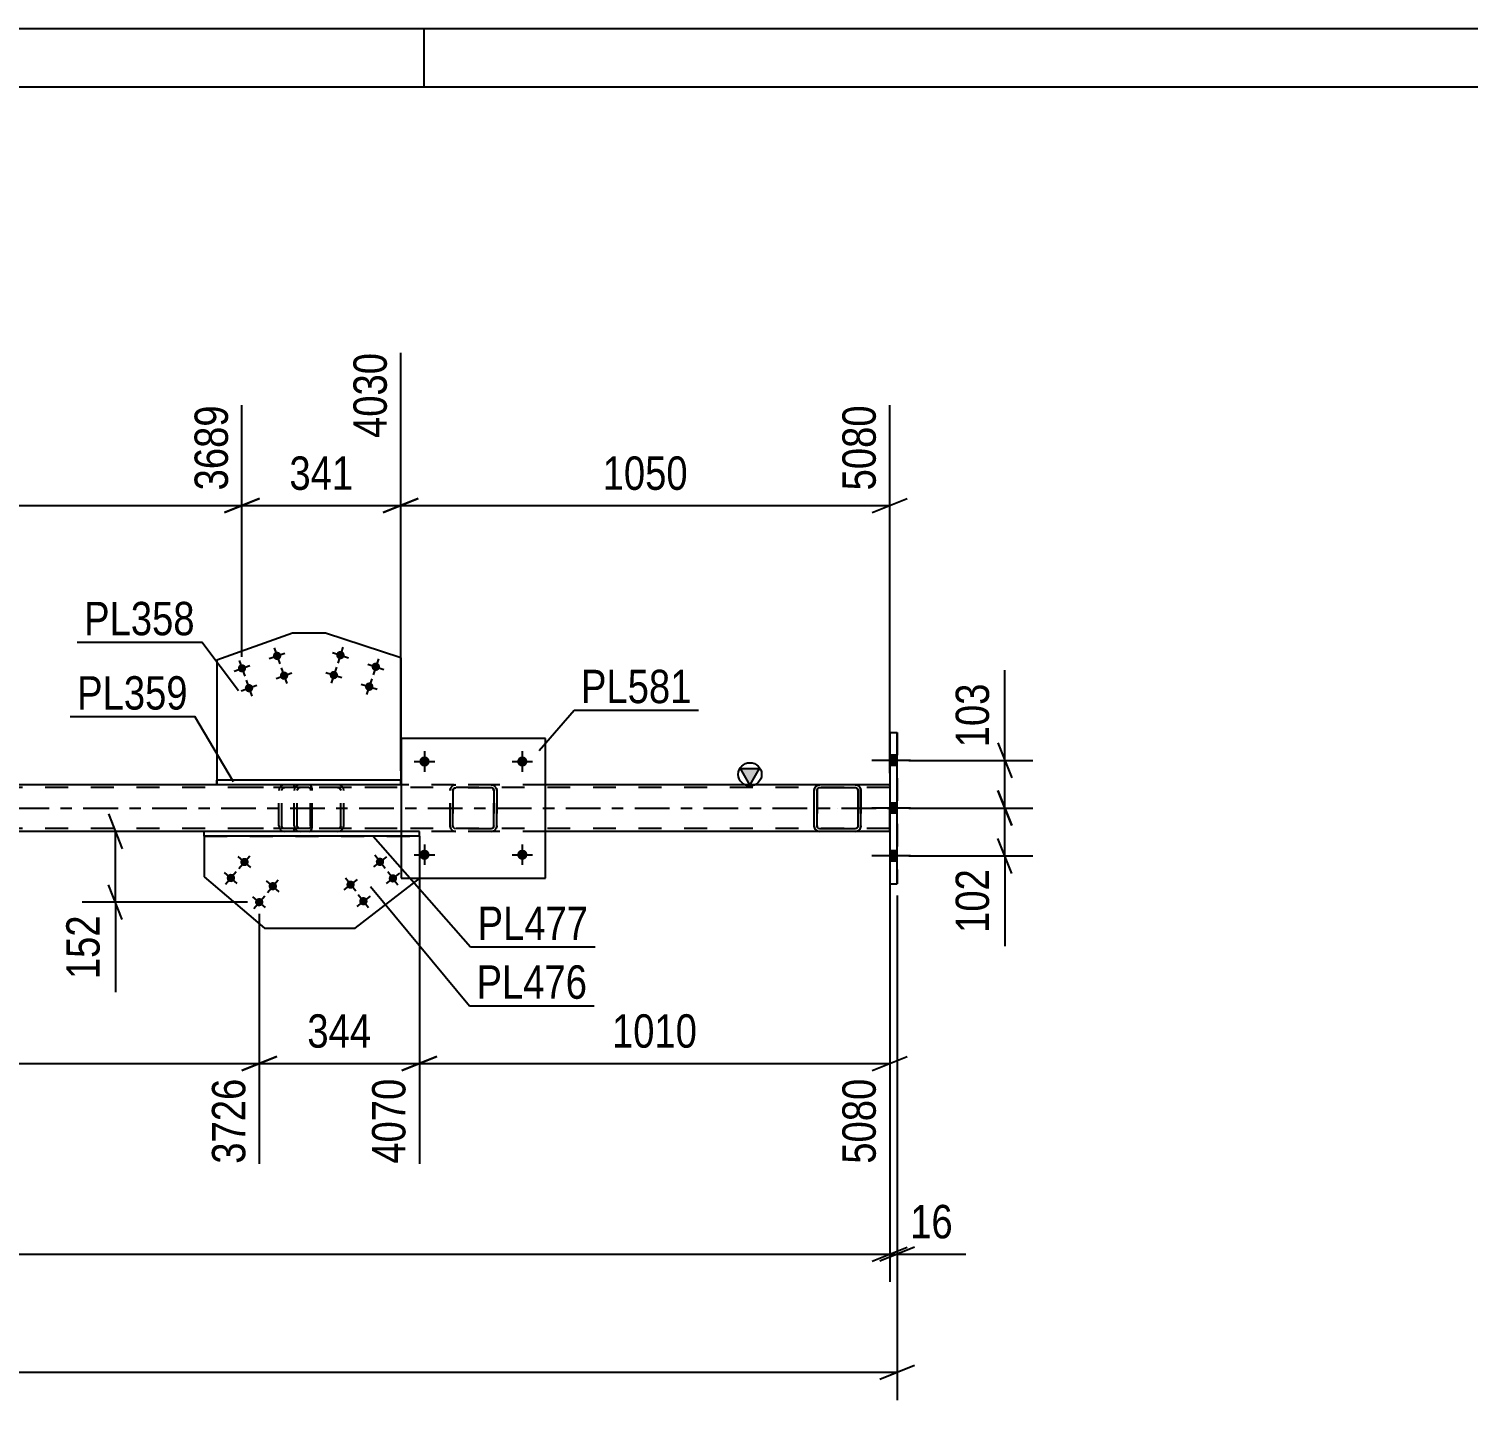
# Model space of a CAD drawing. Header units: millimetres. Extents: x 0 to 841, y 0 to 594.
# Drawn here: x 177.1 to 300.7, y 476.3 to 594 of the extents above; entities that cross this region are included whole.
import ezdxf

# ---------------------------------------------------------------- set-up
doc = ezdxf.new("R2010")
doc.units = ezdxf.units.MM
doc.linetypes.add('DXK_LINE_DOT2', pattern=[3.9198, 1.9599, -1.9599])
doc.linetypes.add('DXK_LINE_DOT3', pattern=[5.9187, 2.979, -0.9799, 0.9799, -0.9799])
doc.styles.add('Arial Narrow', font='ARIALN.TTF', dxfattribs={"height": 0.2})

# ---------------------------------------------------------------- blocks, each defined once
blk = doc.blocks.new('Unknown-570369591-1113')
at = {"color": 5, "linetype": 'Continuous'}
for p, q in [((841, 594), (0, 594)), ((211, 589), (211, 594)), ((836, 589), (5, 589))]:
    blk.add_line(p, q, dxfattribs=at)
blk = doc.blocks.new('Bolt-570369591-1946 - 1927')
at = {"linetype": 'Continuous'}
for points in [[(195.31, 522.72, -1), (195.85, 522.25, -1)], [(194.14, 521.35, -1), (194.69, 520.88, -1)], [(197.74, 520.64, -1), (198.29, 520.18, -1)], [(196.57, 519.27, -1), (197.12, 518.81, -1)]]:
    blk.add_hatch(color=1, dxfattribs=at).paths.add_polyline_path(points)
at = {"color": 1, "linetype": 'Continuous'}
for p, q in [((196.13, 522.02), (195.03, 522.95)), ((195.11, 521.94), (196.05, 523.03)), ((193.95, 520.57), (194.88, 521.66)), ((194.96, 520.65), (193.86, 521.58)), ((198.56, 519.94), (197.47, 520.88)), ((197.55, 519.86), (198.48, 520.96)), ((197.4, 518.57), (196.3, 519.51)), ((196.38, 518.49), (197.32, 519.59))]:
    blk.add_line(p, q, dxfattribs=at)
blk = doc.blocks.new('Part-570369591-2003 - 1927')
at = {"color": 2, "linetype": 'Continuous'}
for p, q in [((244.99, 529.1), (244.8, 529.07)), ((248.03, 529.1), (244.99, 529.1)), ((248.21, 529.07), (248.03, 529.1)), ((244.54, 528.81), (244.51, 528.62)), ((244.51, 525.58), (244.51, 528.62)), ((244.51, 528.62), (244.51, 528.62)), ((244.75, 528.62), (244.76, 528.72)), ((244.75, 525.58), (244.75, 528.62)), ((244.75, 528.62), (244.75, 528.62)), ((244.76, 528.72), (244.82, 528.79)), ((244.82, 528.79), (244.89, 528.85)), ((244.99, 528.86), (244.89, 528.85)), ((248.03, 528.86), (244.99, 528.86)), ((248.12, 528.85), (248.03, 528.86)), ((248.12, 528.85), (248.2, 528.79)), ((248.2, 528.79), (248.25, 528.72)), ((248.25, 528.72), (248.27, 528.62)), ((248.27, 525.58), (248.27, 528.62)), ((248.27, 528.62), (248.27, 528.62)), ((248.51, 528.62), (248.47, 528.81)), ((248.51, 525.58), (248.51, 528.62)), ((248.51, 528.62), (248.51, 528.62)), ((244.51, 525.58), (244.51, 525.58)), ((244.51, 525.58), (244.54, 525.4)), ((244.75, 525.58), (244.75, 525.58)), ((244.76, 525.49), (244.75, 525.58)), ((244.82, 525.42), (244.76, 525.49)), ((244.89, 525.36), (244.82, 525.42)), ((244.99, 525.34), (244.89, 525.36)), ((248.12, 525.36), (248.03, 525.34)), ((248.2, 525.42), (248.12, 525.36)), ((248.25, 525.49), (248.2, 525.42)), ((248.27, 525.58), (248.25, 525.49)), ((248.27, 525.58), (248.27, 525.58)), ((248.47, 525.4), (248.51, 525.58)), ((248.51, 525.58), (248.51, 525.58)), ((244.8, 525.14), (244.99, 525.1)), ((248.03, 525.34), (244.99, 525.34)), ((248.03, 525.1), (244.99, 525.1)), ((248.03, 525.1), (248.21, 525.14))]:
    blk.add_line(p, q, dxfattribs=at)
at = {"color": 7, "linetype": 'DXK_LINE_DOT2'}
for p, q in [((244.8, 529.07), (244.99, 529.1)), ((248.03, 529.1), (248.21, 529.07)), ((244.51, 528.62), (244.54, 528.81)), ((244.51, 525.58), (244.51, 528.62)), ((244.76, 528.72), (244.75, 528.62)), ((244.75, 528.62), (244.75, 525.58)), ((244.82, 528.79), (244.76, 528.72)), ((244.89, 528.85), (244.82, 528.79)), ((244.99, 528.86), (244.99, 528.86)), ((248.12, 528.85), (248.12, 528.85)), ((248.2, 528.79), (248.12, 528.85)), ((248.25, 528.72), (248.2, 528.79)), ((248.27, 528.62), (248.25, 528.72)), ((248.27, 528.62), (248.27, 525.58)), ((248.47, 528.81), (248.51, 528.62)), ((248.51, 528.62), (248.51, 525.58)), ((244.54, 525.4), (244.51, 525.58)), ((244.75, 525.58), (244.76, 525.49)), ((244.76, 525.49), (244.82, 525.42)), ((244.82, 525.42), (244.89, 525.36)), ((248.12, 525.36), (248.2, 525.42)), ((248.12, 525.36), (248.12, 525.36)), ((248.2, 525.42), (248.25, 525.49)), ((248.25, 525.49), (248.27, 525.58)), ((248.51, 525.58), (248.47, 525.4)), ((244.99, 525.1), (244.8, 525.14)), ((244.99, 525.34), (244.99, 525.34)), ((248.21, 525.14), (248.03, 525.1))]:
    blk.add_line(p, q, dxfattribs=at)
at = {"color": 7, "linetype": 'DXK_LINE_DOT3'}
blk.add_line((246.51, 527.1), (246.51, 527.1), dxfattribs=at)
at = {"color": 2, "linetype": 'Continuous'}
for centre, start, end in [((244.99, 528.62), 112.5, 157.5), ((248.03, 528.62), 22.5, 67.5), ((244.99, 525.58), 202.5, 247.5), ((248.03, 525.58), 292.5, 337.5)]:
    blk.add_arc(centre, 0.48, start, end, dxfattribs=at)
at = {"color": 7, "linetype": 'DXK_LINE_DOT2'}
for centre, start, end in [((244.99, 528.62), 112.5, 157.5), ((248.03, 528.62), 22.5, 67.5), ((244.99, 525.58), 202.5, 247.5), ((248.03, 525.58), 292.5, 337.5)]:
    blk.add_arc(centre, 0.48, start, end, dxfattribs=at)
blk = doc.blocks.new('Bolt-570369591-1945 - 1927')
at = {"linetype": 'Continuous'}
for points in [[(206.93, 522.28, -1), (207.5, 522.72, -1)], [(204.41, 520.32, -1), (204.97, 520.76, -1)], [(208.04, 520.86, -1), (208.61, 521.3, -1)], [(205.51, 518.9, -1), (206.08, 519.34, -1)]]:
    blk.add_hatch(color=1, dxfattribs=at).paths.add_polyline_path(points)
at = {"color": 1, "linetype": 'Continuous'}
for p, q in [((207.79, 522.94), (206.65, 522.06)), ((207.66, 521.93), (206.78, 523.07)), ((205.26, 520.98), (204.12, 520.1)), ((205.13, 519.97), (204.25, 521.11)), ((208.89, 521.52), (207.75, 520.64)), ((208.76, 520.51), (207.88, 521.65)), ((206.36, 519.56), (205.23, 518.67)), ((206.24, 518.55), (205.35, 519.68))]:
    blk.add_line(p, q, dxfattribs=at)
blk = doc.blocks.new('Bolt-570369591-1949 - 1927')
at = {"linetype": 'Continuous'}
for points in [[(251.63, 530.77), (251.63, 531.65), (250.99, 531.65), (250.99, 530.77)], [(251.63, 530.77), (251.63, 531.65), (250.99, 531.65), (250.99, 530.77)], [(251.63, 530.77), (251.63, 531.65), (250.99, 531.65), (250.99, 530.77)], [(251.63, 526.67), (251.63, 527.55), (250.99, 527.55), (250.99, 526.67)], [(251.63, 526.67), (251.63, 527.55), (250.99, 527.55), (250.99, 526.67)], [(251.63, 522.57), (251.63, 523.45), (250.99, 523.45), (250.99, 522.57)], [(251.63, 522.57), (251.63, 523.45), (250.99, 523.45), (250.99, 522.57)], [(251.63, 522.57), (251.63, 523.45), (250.99, 523.45), (250.99, 522.57)]]:
    blk.add_hatch(color=1, dxfattribs=at).paths.add_polyline_path(points)
at = {"color": 1, "linetype": 'Continuous'}
for p, q in [((251.63, 531.65), (250.99, 531.65)), ((251.63, 531.65), (250.99, 531.65)), ((251.63, 531.65), (250.99, 531.65)), ((252.79, 531.21), (249.47, 531.21)), ((252.79, 531.21), (249.47, 531.21)), ((252.79, 531.21), (249.47, 531.21)), ((251.63, 530.77), (250.99, 530.77)), ((251.63, 530.77), (250.99, 530.77)), ((251.63, 530.77), (250.99, 530.77)), ((252.79, 527.11), (249.47, 527.11)), ((252.79, 527.11), (249.47, 527.11)), ((251.63, 527.55), (250.99, 527.55)), ((251.63, 527.55), (250.99, 527.55)), ((251.63, 526.67), (250.99, 526.67)), ((251.63, 526.67), (250.99, 526.67)), ((252.79, 523.01), (249.47, 523.01)), ((252.79, 523.01), (249.47, 523.01)), ((252.79, 523.01), (249.47, 523.01)), ((251.63, 523.45), (250.99, 523.45)), ((251.63, 523.45), (250.99, 523.45)), ((251.63, 523.45), (250.99, 523.45)), ((251.63, 522.57), (250.99, 522.57)), ((251.63, 522.57), (250.99, 522.57)), ((251.63, 522.57), (250.99, 522.57))]:
    blk.add_line(p, q, dxfattribs=at)
blk = doc.blocks.new('Bolt-570369591-1950 - 1927')
at = {"linetype": 'Continuous'}
for points in [[(211.48, 531.11, -1), (210.6, 531.11, -1)], [(219.88, 531.11, -1), (219, 531.11, -1)]]:
    blk.add_hatch(color=1, dxfattribs=at).paths.add_polyline_path(points)
at = {"color": 1, "linetype": 'Continuous'}
for p, q in [((211.04, 531.99), (211.04, 530.23)), ((219.44, 531.99), (219.44, 530.23)), ((210.16, 531.11), (211.92, 531.11)), ((218.56, 531.11), (220.32, 531.11))]:
    blk.add_line(p, q, dxfattribs=at)
blk = doc.blocks.new('Bolt-570369591-1951 - 1927')
at = {"linetype": 'Continuous'}
for points in [[(211.48, 523.11, -1), (210.6, 523.11, -1)], [(219.88, 523.11, -1), (219, 523.11, -1)]]:
    blk.add_hatch(color=1, dxfattribs=at).paths.add_polyline_path(points)
at = {"color": 1, "linetype": 'Continuous'}
for p, q in [((210.16, 523.11), (211.92, 523.11)), ((211.04, 523.99), (211.04, 522.23)), ((218.56, 523.11), (220.32, 523.11)), ((219.44, 523.99), (219.44, 522.23))]:
    blk.add_line(p, q, dxfattribs=at)
blk = doc.blocks.new('Part-570369591-2101 - 1927')
at = {"linetype": 'Continuous'}
blk.add_hatch(color=2, dxfattribs=at).paths.add_polyline_path([(238.99, 529.11), (238.19, 530.51), (239.79, 530.51)])
at = {"color": 2, "linetype": 'Continuous'}
for p, q in [((238.99, 529.11), (238.19, 530.51)), ((238.19, 530.51), (239.79, 530.51)), ((239.79, 530.51), (238.99, 529.11)), ((78.38, 529.11), (77.01, 529.11)), ((98.78, 529.11), (90.78, 529.11)), ((106.88, 529.11), (98.88, 529.11)), ((157.96, 529.11), (122.07, 529.11)), ((193.2, 529.11), (170.36, 529.11)), ((209.04, 529.11), (209, 529.11)), ((250.99, 529.11), (221.44, 529.11)), ((78.38, 525.11), (77.01, 525.11)), ((98.78, 525.11), (90.78, 525.11)), ((106.88, 525.11), (98.88, 525.11)), ((157.96, 525.11), (125.96, 525.11)), ((192.13, 525.11), (170.36, 525.11)), ((244.98, 525.11), (221.44, 525.11)), ((250.99, 525.11), (248.04, 525.11))]:
    blk.add_line(p, q, dxfattribs=at)
at = {"color": 7, "linetype": 'DXK_LINE_DOT2'}
for p, q in [((77.01, 529.11), (77.01, 525.11)), ((90.78, 529.11), (78.38, 529.11)), ((122.07, 529.11), (106.88, 529.11)), ((170.36, 529.11), (157.96, 529.11)), ((209, 529.11), (193.2, 529.11)), ((221.44, 529.11), (209.04, 529.11)), ((250.99, 525.11), (250.99, 529.11)), ((250.99, 529.11), (250.99, 529.11)), ((250.99, 529.11), (250.99, 525.11)), ((250.99, 529.11), (250.99, 529.11)), ((98.78, 528.87), (77.01, 528.87)), ((250.99, 528.87), (98.88, 528.87)), ((250.99, 528.87), (250.99, 528.87)), ((98.78, 525.35), (77.01, 525.35)), ((90.78, 525.11), (78.38, 525.11)), ((250.99, 525.35), (98.88, 525.35)), ((125.96, 525.11), (106.88, 525.11)), ((170.36, 525.11), (157.96, 525.11)), ((221.44, 525.11), (192.13, 525.11)), ((248.04, 525.11), (244.98, 525.11)), ((250.99, 525.35), (250.99, 525.35)), ((250.99, 525.11), (250.99, 525.11)), ((250.99, 525.11), (250.99, 525.11))]:
    blk.add_line(p, q, dxfattribs=at)
at = {"color": 7, "linetype": 'DXK_LINE_DOT3'}
for p, q in [((77.01, 527.11), (98.78, 527.11)), ((98.88, 527.11), (250.99, 527.11))]:
    blk.add_line(p, q, dxfattribs=at)
at = {"color": 2, "linetype": 'Continuous'}
blk.add_circle((238.99, 530.01), 1, dxfattribs=at)
blk = doc.blocks.new('Bolt-570369591-1952 - 1927')
at = {"linetype": 'Continuous'}
for points in [[(204.16, 540.13, -1), (203.47, 540.35, -1)], [(207.2, 539.13, -1), (206.51, 539.36, -1)], [(203.59, 538.42, -1), (202.91, 538.64, -1)], [(206.64, 537.42, -1), (205.95, 537.65, -1)]]:
    blk.add_hatch(color=1, dxfattribs=at).paths.add_polyline_path(points)
at = {"color": 1, "linetype": 'Continuous'}
for p, q in [((203.13, 540.47), (204.5, 540.02)), ((204.04, 540.93), (203.59, 539.56)), ((203.48, 539.22), (203.03, 537.85)), ((206.17, 539.47), (207.54, 539.02)), ((207.08, 539.93), (206.63, 538.56)), ((202.57, 538.76), (203.94, 538.31)), ((205.61, 537.76), (206.98, 537.31)), ((206.52, 538.22), (206.07, 536.85))]:
    blk.add_line(p, q, dxfattribs=at)
blk = doc.blocks.new('Bolt-570369591-1953 - 1927')
at = {"linetype": 'Continuous'}
for points in [[(198.72, 540.3, -1), (198.04, 540.06, -1)], [(195.7, 539.23, -1), (195.03, 538.99, -1)], [(196.31, 537.53, -1), (195.63, 537.29, -1)], [(199.32, 538.6, -1), (198.64, 538.36, -1)]]:
    blk.add_hatch(color=1, dxfattribs=at).paths.add_polyline_path(points)
at = {"color": 1, "linetype": 'Continuous'}
for p, q in [((197.7, 539.94), (199.06, 540.42)), ((198.14, 540.86), (198.62, 539.5)), ((194.69, 538.87), (196.04, 539.35)), ((195.12, 539.79), (195.61, 538.43)), ((198.74, 539.16), (199.22, 537.8)), ((195.73, 538.09), (196.21, 536.73)), ((198.3, 538.24), (199.66, 538.72)), ((195.29, 537.17), (196.65, 537.65))]:
    blk.add_line(p, q, dxfattribs=at)
blk = doc.blocks.new('Part-570369591-2018 - 1927')
at = {"color": 2, "linetype": 'Continuous'}
for p, q in [((221.44, 533.1), (209.04, 533.1)), ((209.04, 533.1), (209.04, 521.1)), ((221.44, 521.1), (221.44, 533.1)), ((209.04, 521.1), (221.44, 521.1))]:
    blk.add_line(p, q, dxfattribs=at)
blk = doc.blocks.new('Part-570369591-2019 - 1927')
at = {"color": 7, "linetype": 'DXK_LINE_DOT2'}
for p, q in [((213.54, 529.07), (213.72, 529.1)), ((213.72, 529.1), (213.54, 529.07)), ((216.76, 529.1), (213.72, 529.1)), ((216.76, 529.1), (216.95, 529.07)), ((216.95, 529.07), (216.76, 529.1)), ((213.24, 528.62), (213.28, 528.81)), ((213.28, 528.81), (213.24, 528.62)), ((213.24, 525.58), (213.24, 528.62)), ((213.24, 528.62), (213.24, 528.62)), ((213.24, 525.58), (213.24, 528.62)), ((213.48, 528.62), (213.5, 528.72)), ((213.5, 528.72), (213.48, 528.62)), ((213.48, 525.58), (213.48, 528.62)), ((213.48, 528.62), (213.48, 528.62)), ((213.48, 528.62), (213.48, 525.58)), ((213.5, 528.72), (213.55, 528.79)), ((213.55, 528.79), (213.5, 528.72)), ((213.55, 528.79), (213.63, 528.85)), ((213.63, 528.85), (213.55, 528.79)), ((213.63, 528.85), (213.72, 528.86)), ((216.76, 528.86), (213.72, 528.86)), ((216.85, 528.85), (216.76, 528.86)), ((216.85, 528.85), (216.93, 528.79)), ((216.93, 528.79), (216.85, 528.85)), ((216.93, 528.79), (216.98, 528.72)), ((216.98, 528.72), (216.93, 528.79)), ((216.98, 528.72), (217, 528.62)), ((217, 528.62), (216.98, 528.72)), ((217, 525.58), (217, 528.62)), ((217, 528.62), (217, 528.62)), ((217, 528.62), (217, 525.58)), ((217.21, 528.81), (217.24, 528.62)), ((217.24, 528.62), (217.21, 528.81)), ((217.24, 525.58), (217.24, 528.62)), ((217.24, 528.62), (217.24, 528.62)), ((217.24, 528.62), (217.24, 525.58)), ((213.24, 525.58), (213.24, 525.58)), ((213.28, 525.4), (213.24, 525.58)), ((213.24, 525.58), (213.28, 525.4)), ((213.48, 525.58), (213.48, 525.58)), ((213.5, 525.49), (213.48, 525.58)), ((213.48, 525.58), (213.5, 525.49)), ((213.55, 525.42), (213.5, 525.49)), ((213.5, 525.49), (213.55, 525.42)), ((213.63, 525.36), (213.55, 525.42)), ((213.55, 525.42), (213.63, 525.36)), ((213.72, 525.34), (213.63, 525.36)), ((216.85, 525.36), (216.76, 525.34)), ((216.93, 525.42), (216.85, 525.36)), ((216.85, 525.36), (216.93, 525.42)), ((216.98, 525.49), (216.93, 525.42)), ((216.93, 525.42), (216.98, 525.49)), ((217, 525.58), (216.98, 525.49)), ((216.98, 525.49), (217, 525.58)), ((217, 525.58), (217, 525.58)), ((217.24, 525.58), (217.21, 525.4)), ((217.21, 525.4), (217.24, 525.58)), ((217.24, 525.58), (217.24, 525.58)), ((213.72, 525.1), (213.54, 525.14)), ((213.54, 525.14), (213.72, 525.1)), ((216.76, 525.34), (213.72, 525.34)), ((216.76, 525.1), (213.72, 525.1)), ((216.95, 525.14), (216.76, 525.1)), ((216.76, 525.1), (216.95, 525.14))]:
    blk.add_line(p, q, dxfattribs=at)
at = {"color": 7, "linetype": 'DXK_LINE_DOT3'}
blk.add_line((215.24, 527.1), (215.24, 527.1), dxfattribs=at)
at = {"color": 7, "linetype": 'DXK_LINE_DOT2'}
for centre, start, end in [((213.72, 528.62), 112.5, 157.5), ((213.72, 528.62), 112.5, 157.5), ((216.76, 528.62), 22.5, 67.5), ((216.76, 528.62), 22.5, 67.5), ((213.72, 525.58), 202.5, 247.5), ((213.72, 525.58), 202.5, 247.5), ((216.76, 525.58), 292.5, 337.5), ((216.76, 525.58), 292.5, 337.5)]:
    blk.add_arc(centre, 0.48, start, end, dxfattribs=at)
blk = doc.blocks.new('Part-570369591-2064 - 1927')
at = {"color": 2, "linetype": 'Continuous'}
for p, q in [((192.13, 525.11), (192.13, 525.11)), ((209.04, 525.11), (192.13, 525.11)), ((192.13, 524.71), (192.13, 525.11)), ((209.04, 524.71), (192.13, 524.71))]:
    blk.add_line(p, q, dxfattribs=at)
at = {"color": 7, "linetype": 'DXK_LINE_DOT2'}
for p, q in [((210.6, 525.11), (192.13, 525.11)), ((192.13, 524.71), (210.6, 524.71)), ((210.6, 525.11), (209.04, 525.11)), ((210.6, 524.71), (209.04, 524.71)), ((210.6, 524.71), (210.6, 525.11))]:
    blk.add_line(p, q, dxfattribs=at)
blk = doc.blocks.new('Part-570369591-2103 - 1927')
at = {"color": 7, "linetype": 'DXK_LINE_DOT2'}
for p, q in [((201.13, 529.11), (194.67, 529.11)), ((199.04, 529.11), (198.84, 529.07)), ((199.85, 528.87), (199.85, 529.11)), ((201.23, 529.07), (201.13, 529.11)), ((201.32, 528.97), (201.23, 529.07)), ((201.13, 528.87), (194.67, 528.87)), ((198.57, 528.8), (198.53, 528.63)), ((198.53, 525.59), (198.53, 528.63)), ((198.57, 528.81), (198.57, 528.8)), ((198.78, 528.63), (198.8, 528.72)), ((198.78, 525.59), (198.78, 528.63)), ((198.8, 528.72), (198.86, 528.8)), ((198.86, 528.8), (198.94, 528.85)), ((198.94, 528.85), (199.04, 528.87)), ((201.13, 528.87), (201.18, 528.85)), ((201.18, 528.85), (201.22, 528.8)), ((201.22, 528.8), (201.25, 528.72)), ((201.25, 528.72), (201.26, 528.63)), ((201.26, 525.59), (201.26, 528.63)), ((201.38, 528.81), (201.32, 528.97)), ((201.4, 528.63), (201.38, 528.81)), ((201.4, 525.59), (201.4, 528.63)), ((198.53, 525.59), (198.55, 525.5)), ((198.55, 525.5), (198.57, 525.4)), ((198.8, 525.5), (198.78, 525.59)), ((198.86, 525.42), (198.8, 525.5)), ((198.94, 525.37), (198.86, 525.42)), ((199.04, 525.35), (198.94, 525.37)), ((201.18, 525.37), (201.13, 525.35)), ((201.22, 525.42), (201.18, 525.37)), ((201.25, 525.5), (201.22, 525.42)), ((201.26, 525.59), (201.25, 525.5)), ((201.32, 525.25), (201.38, 525.4)), ((201.38, 525.4), (201.4, 525.59)), ((201.13, 525.35), (194.67, 525.35)), ((201.13, 525.11), (194.67, 525.11)), ((198.84, 525.14), (199.04, 525.11)), ((199.85, 525.11), (199.85, 525.35)), ((201.13, 525.11), (201.23, 525.14)), ((201.23, 525.14), (201.32, 525.25))]:
    blk.add_line(p, q, dxfattribs=at)
for centre, start, end in [((199.02, 528.61), 111.1941, 156.1506), ((199.02, 525.6), 203.8494, 248.8059)]:
    blk.add_arc(centre, 0.492, start, end, dxfattribs=at)
blk = doc.blocks.new('Part-570369591-2024 - 1927')
at = {"color": 2, "linetype": 'Continuous'}
for p, q in [((193.2, 529.11), (193.2, 529.51)), ((193.2, 529.51), (193.2, 529.51)), ((209, 529.51), (193.2, 529.51)), ((193.2, 529.11), (193.2, 529.11)), ((209, 529.11), (193.2, 529.11)), ((209, 529.51), (209, 529.11))]:
    blk.add_line(p, q, dxfattribs=at)
at = {"color": 7, "linetype": 'DXK_LINE_DOT2'}
for p, q in [((193.2, 529.51), (193.2, 529.11)), ((209, 529.51), (209, 529.51)), ((209, 529.11), (209, 529.51)), ((209, 529.11), (209, 529.11))]:
    blk.add_line(p, q, dxfattribs=at)
blk = doc.blocks.new('Part-570369591-1980 - 1927')
at = {"color": 2, "linetype": 'Continuous'}
for p, q in [((199.71, 542.13), (193.2, 539.82)), ((202.54, 542.13), (199.71, 542.13)), ((209, 540.01), (202.54, 542.13)), ((193.2, 539.82), (193.2, 529.51)), ((209, 540.01), (209, 529.51))]:
    blk.add_line(p, q, dxfattribs=at)
at = {"color": 7, "linetype": 'DXK_LINE_DOT2'}
blk.add_line((209, 529.51), (193.2, 529.51), dxfattribs=at)
blk = doc.blocks.new('Part-570369591-1985 - 1927')
at = {"color": 2, "linetype": 'Continuous'}
for p, q in [((192.13, 524.71), (192.13, 521.22)), ((192.13, 521.22), (197.31, 516.81)), ((205.1, 516.81), (210.6, 521.08)), ((210.6, 521.08), (210.6, 521.1)), ((197.31, 516.81), (205.1, 516.81))]:
    blk.add_line(p, q, dxfattribs=at)
at = {"color": 7, "linetype": 'DXK_LINE_DOT2'}
for q in [(192.13, 524.71), (210.6, 521.08)]:
    blk.add_line((210.6, 524.71), q, dxfattribs=at)
blk = doc.blocks.new('Part-570369591-2102 - 1927')
at = {"color": 7, "linetype": 'DXK_LINE_DOT2'}
for p, q in [((200.36, 529.11), (200.17, 529.07)), ((208.7, 529.11), (200.36, 529.11)), ((203.79, 529.07), (203.6, 529.11)), ((199.89, 528.8), (199.85, 528.63)), ((199.85, 525.59), (199.85, 528.63)), ((199.89, 528.81), (199.89, 528.8)), ((200.11, 528.63), (200.12, 528.72)), ((200.11, 525.59), (200.11, 528.63)), ((200.12, 528.72), (200.18, 528.8)), ((200.18, 528.8), (200.26, 528.85)), ((200.26, 528.85), (200.36, 528.87)), ((208.7, 528.87), (200.36, 528.87)), ((203.6, 528.87), (203.69, 528.85)), ((203.69, 528.85), (203.78, 528.8)), ((203.78, 528.8), (203.83, 528.72)), ((203.83, 528.72), (203.85, 528.63)), ((203.85, 525.59), (203.85, 528.63)), ((204.07, 528.8), (204.07, 528.81)), ((204.11, 528.63), (204.07, 528.8)), ((204.11, 525.59), (204.11, 528.63)), ((199.85, 525.59), (199.87, 525.5)), ((199.87, 525.5), (199.89, 525.4)), ((200.12, 525.5), (200.11, 525.59)), ((200.18, 525.42), (200.12, 525.5)), ((200.26, 525.37), (200.18, 525.42)), ((200.36, 525.35), (200.26, 525.37)), ((203.69, 525.37), (203.6, 525.35)), ((203.78, 525.42), (203.69, 525.37)), ((203.83, 525.5), (203.78, 525.42)), ((203.85, 525.59), (203.83, 525.5)), ((204.07, 525.4), (204.09, 525.5)), ((204.09, 525.5), (204.11, 525.59)), ((200.17, 525.14), (200.36, 525.11)), ((208.7, 525.35), (200.36, 525.35)), ((208.7, 525.11), (200.36, 525.11)), ((203.6, 525.11), (203.79, 525.14))]:
    blk.add_line(p, q, dxfattribs=at)
for centre, start, end in [((200.34, 528.61), 110.7583, 155.68), ((203.62, 528.61), 24.32, 69.2417), ((200.34, 525.61), 204.32, 249.2417), ((203.62, 525.61), 290.7583, 335.68)]:
    blk.add_arc(centre, 0.496, start, end, dxfattribs=at)
blk = doc.blocks.new('Part-570369591-2084 - 1927')
at = {"color": 2, "linetype": 'Continuous'}
for p, q in [((250.99, 533.61), (250.99, 533.61)), ((250.99, 533.61), (251.63, 533.61)), ((250.99, 533.61), (250.99, 520.61)), ((251.63, 520.61), (251.63, 533.61)), ((250.99, 520.61), (250.99, 520.61)), ((250.99, 520.61), (251.63, 520.61))]:
    blk.add_line(p, q, dxfattribs=at)
at = {"color": 7, "linetype": 'DXK_LINE_DOT2'}
for p, q in [((250.99, 533.61), (250.99, 520.61)), ((251.63, 533.61), (251.63, 533.61)), ((251.63, 533.61), (251.63, 520.61)), ((251.63, 520.61), (251.63, 520.61))]:
    blk.add_line(p, q, dxfattribs=at)
blk = doc.blocks.new('StraightDimension-570369591-5515 - 1927')
at = {"color": 7, "linetype": 'Continuous'}
for p, q in [((125.96, 523.71), (125.96, 496.59)), ((196.85, 518.04), (196.85, 496.59)), ((127.46, 505.8), (124.46, 504.6)), ((195.35, 504.6), (198.35, 505.8)), ((125.96, 505.2), (196.85, 505.2))]:
    blk.add_line(p, q, dxfattribs=at)
at = {"color": 0}
blk.add_wipeout([(165.66, 505.95), (165.66, 510.15), (157.15, 510.15), (157.15, 505.95)], dxfattribs=at)
at = {"color": 3, "style": 'Arial Narrow'}
blk.add_text('1772', height=2.863, dxfattribs=at).set_placement((157.75, 506.55))
at = {"color": 0, "linetype": 'Continuous'}
blk.add_wipeout([(196.25, 504.5), (192.05, 504.5), (192.05, 495.99), (196.25, 495.99)], dxfattribs=at)
at = {"color": 3, "linetype": 'Continuous', "style": 'Arial Narrow'}
blk.add_text('3726', height=2.863, rotation=90.0002, dxfattribs=at).set_placement((195.65, 496.59))
blk = doc.blocks.new('StraightDimension-570369591-23359 - 1927')
at = {"color": 7, "linetype": 'Continuous'}
for p, q in [((116.89, 535.27), (116.89, 574.89)), ((195.36, 540.11), (195.36, 561.69)), ((118.39, 553.68), (115.39, 552.48)), ((116.89, 553.08), (195.36, 553.08)), ((193.86, 552.48), (196.86, 553.68))]:
    blk.add_line(p, q, dxfattribs=at)
at = {"color": 0}
blk.add_wipeout([(160.38, 553.83), (160.38, 558.03), (151.87, 558.03), (151.87, 553.83)], dxfattribs=at)
at = {"color": 3, "style": 'Arial Narrow'}
blk.add_text('1962', height=2.863, dxfattribs=at).set_placement((152.47, 554.43))
at = {"color": 0, "linetype": 'Continuous'}
blk.add_wipeout([(194.76, 562.29), (190.56, 562.29), (190.56, 553.78), (194.76, 553.78)], dxfattribs=at)
at = {"color": 3, "linetype": 'Continuous', "style": 'Arial Narrow'}
blk.add_text('3689', height=2.863, rotation=90.0002, dxfattribs=at).set_placement((194.16, 554.38))
blk = doc.blocks.new('StraightDimension-570369591-2122 - 1927')
at = {"color": 7, "linetype": 'Continuous'}
for p, q in [((76.37, 519.61), (76.37, 476.29)), ((251.63, 519.61), (251.63, 476.29)), ((77.87, 479.29), (74.87, 478.09)), ((76.37, 478.69), (251.63, 478.69)), ((250.13, 478.09), (253.13, 479.29))]:
    blk.add_line(p, q, dxfattribs=at)
at = {"color": 0}
blk.add_wipeout([(168.25, 479.44), (168.25, 483.64), (159.74, 483.64), (159.74, 479.44)], dxfattribs=at)
at = {"color": 3, "style": 'Arial Narrow'}
blk.add_text('5112', height=2.863, dxfattribs=at).set_placement((160.34, 480.04))
blk = doc.blocks.new('StraightDimension-570369591-2574 - 1927')
at = {"color": 7, "linetype": 'Continuous'}
for p, q in [((77.01, 519.61), (77.01, 486.44)), ((250.99, 519.61), (250.99, 486.44)), ((78.51, 489.44), (75.51, 488.24)), ((77.01, 488.84), (250.99, 488.84)), ((249.49, 488.24), (252.49, 489.44))]:
    blk.add_line(p, q, dxfattribs=at)
at = {"color": 0}
blk.add_wipeout([(168.25, 489.59), (168.25, 493.79), (159.74, 493.79), (159.74, 489.59)], dxfattribs=at)
at = {"color": 3, "style": 'Arial Narrow'}
blk.add_text('5080', height=2.863, dxfattribs=at).set_placement((160.34, 490.19))
blk = doc.blocks.new('StraightDimension-570369591-2584 - 1927')
at = {"color": 7, "linetype": 'Continuous'}
for p, q in [((250.99, 519.61), (250.99, 486.44)), ((251.63, 519.61), (251.63, 486.44)), ((249.49, 488.24), (252.49, 489.44)), ((253.13, 489.44), (250.13, 488.24)), ((250.99, 488.84), (251.63, 488.84)), ((251.63, 488.84), (257.53, 488.84)), ((251.63, 488.84), (257.53, 488.84))]:
    blk.add_line(p, q, dxfattribs=at)
at = {"color": 0}
blk.add_wipeout([(257.01, 489.59), (257.01, 493.79), (252.15, 493.79), (252.15, 489.59)], dxfattribs=at)
at = {"color": 3, "style": 'Arial Narrow'}
blk.add_text('16', height=2.863, dxfattribs=at).set_placement((252.75, 490.19))
blk = doc.blocks.new('StraightDimension-570369591-5513 - 1927')
at = {"color": 7, "linetype": 'Continuous'}
for p, q in [((210.6, 523.71), (210.6, 496.59)), ((250.99, 524.11), (250.99, 496.59)), ((212.1, 505.8), (209.1, 504.6)), ((249.49, 504.6), (252.49, 505.8)), ((210.6, 505.2), (250.99, 505.2))]:
    blk.add_line(p, q, dxfattribs=at)
at = {"color": 0}
blk.add_wipeout([(235.05, 505.95), (235.05, 510.15), (226.54, 510.15), (226.54, 505.95)], dxfattribs=at)
at = {"color": 3, "style": 'Arial Narrow'}
blk.add_text('1010', height=2.863, dxfattribs=at).set_placement((227.14, 506.55))
at = {"color": 0, "linetype": 'Continuous'}
blk.add_wipeout([(250.39, 504.5), (246.19, 504.5), (246.19, 495.99), (250.39, 495.99)], dxfattribs=at)
at = {"color": 3, "linetype": 'Continuous', "style": 'Arial Narrow'}
blk.add_text('5080', height=2.863, rotation=90.0002, dxfattribs=at).set_placement((249.79, 496.59))
blk = doc.blocks.new('StraightDimension-570369591-5514 - 1927')
at = {"color": 7, "linetype": 'Continuous'}
for p, q in [((210.6, 523.71), (210.6, 496.59)), ((196.85, 518.04), (196.85, 496.59)), ((198.35, 505.8), (195.35, 504.6)), ((209.1, 504.6), (212.1, 505.8)), ((196.85, 505.2), (210.6, 505.2))]:
    blk.add_line(p, q, dxfattribs=at)
at = {"color": 0}
blk.add_wipeout([(207.07, 505.95), (207.07, 510.15), (200.38, 510.15), (200.38, 505.95)], dxfattribs=at)
at = {"color": 3, "style": 'Arial Narrow'}
blk.add_text('344', height=2.863, dxfattribs=at).set_placement((200.98, 506.55))
at = {"color": 0, "linetype": 'Continuous'}
blk.add_wipeout([(210, 504.5), (205.8, 504.5), (205.8, 495.99), (210, 495.99)], dxfattribs=at)
at = {"color": 3, "linetype": 'Continuous', "style": 'Arial Narrow'}
blk.add_text('4070', height=2.863, rotation=90.0002, dxfattribs=at).set_placement((209.4, 496.59))
blk = doc.blocks.new('StraightDimension-570369591-16949 - 1927')
at = {"color": 7, "linetype": 'Continuous'}
for p, q in [((260.87, 531.21), (260.87, 538.94)), ((260.87, 531.21), (260.87, 538.94)), ((260.27, 532.71), (261.47, 529.71)), ((252.63, 531.21), (263.27, 531.21)), ((260.87, 527.11), (260.87, 531.21)), ((261.47, 525.61), (260.27, 528.61)), ((252.63, 527.11), (263.27, 527.11))]:
    blk.add_line(p, q, dxfattribs=at)
at = {"color": 0}
blk.add_wipeout([(260.12, 538.42), (255.92, 538.42), (255.92, 531.73), (260.12, 531.73)], dxfattribs=at)
at = {"color": 3, "style": 'Arial Narrow'}
blk.add_text('103', height=2.863, rotation=90.0002, dxfattribs=at).set_placement((259.52, 532.33))
blk = doc.blocks.new('StraightDimension-570369591-16950 - 1927')
at = {"color": 7, "linetype": 'Continuous'}
for p, q in [((260.27, 528.61), (261.47, 525.61)), ((252.63, 527.11), (263.27, 527.11)), ((260.87, 523.01), (260.87, 527.11)), ((261.47, 521.51), (260.27, 524.51)), ((252.63, 523.01), (263.27, 523.01)), ((260.87, 523.01), (260.87, 515.27)), ((260.87, 523.01), (260.87, 515.27))]:
    blk.add_line(p, q, dxfattribs=at)
at = {"color": 0}
blk.add_wipeout([(260.12, 522.48), (255.92, 522.48), (255.92, 515.8), (260.12, 515.8)], dxfattribs=at)
at = {"color": 3, "style": 'Arial Narrow'}
blk.add_text('102', height=2.863, rotation=90.0002, dxfattribs=at).set_placement((259.52, 516.4))
blk = doc.blocks.new('StraightDimension-570369591-23226 - 1927')
at = {"color": 7, "linetype": 'Continuous'}
for p, q in [((183.89, 526.61), (185.09, 523.61)), ((191.13, 525.11), (181.64, 525.11)), ((184.49, 519.04), (184.49, 525.11)), ((185.09, 517.54), (183.89, 520.54)), ((195.85, 519.04), (181.64, 519.04)), ((184.49, 519.04), (184.49, 511.31)), ((184.49, 519.04), (184.49, 511.31))]:
    blk.add_line(p, q, dxfattribs=at)
at = {"color": 0}
blk.add_wipeout([(183.74, 518.52), (179.54, 518.52), (179.54, 511.83), (183.74, 511.83)], dxfattribs=at)
at = {"color": 3, "style": 'Arial Narrow'}
blk.add_text('152', height=2.863, rotation=90.0002, dxfattribs=at).set_placement((183.14, 512.43))
blk = doc.blocks.new('StraightDimension-570369591-23357 - 1927')
at = {"color": 7, "linetype": 'Continuous'}
for p, q in [((209, 530.31), (209, 566.19)), ((250.99, 530.11), (250.99, 561.69)), ((210.5, 553.68), (207.5, 552.48)), ((209, 553.08), (250.99, 553.08)), ((249.49, 552.48), (252.49, 553.68))]:
    blk.add_line(p, q, dxfattribs=at)
at = {"color": 0}
blk.add_wipeout([(234.25, 553.83), (234.25, 558.03), (225.74, 558.03), (225.74, 553.83)], dxfattribs=at)
at = {"color": 3, "style": 'Arial Narrow'}
blk.add_text('1050', height=2.863, dxfattribs=at).set_placement((226.34, 554.43))
at = {"color": 0, "linetype": 'Continuous'}
blk.add_wipeout([(250.39, 562.29), (246.19, 562.29), (246.19, 553.78), (250.39, 553.78)], dxfattribs=at)
at = {"color": 3, "linetype": 'Continuous', "style": 'Arial Narrow'}
blk.add_text('5080', height=2.863, rotation=90.0002, dxfattribs=at).set_placement((249.79, 554.38))
blk = doc.blocks.new('StraightDimension-570369591-23358 - 1927')
at = {"color": 7, "linetype": 'Continuous'}
for p, q in [((209, 530.31), (209, 566.19)), ((195.36, 540.11), (195.36, 561.69)), ((196.86, 553.68), (193.86, 552.48)), ((195.36, 553.08), (209, 553.08)), ((207.5, 552.48), (210.5, 553.68))]:
    blk.add_line(p, q, dxfattribs=at)
at = {"color": 0}
blk.add_wipeout([(205.53, 553.83), (205.53, 558.03), (198.84, 558.03), (198.84, 553.83)], dxfattribs=at)
at = {"color": 3, "style": 'Arial Narrow'}
blk.add_text('341', height=2.863, dxfattribs=at).set_placement((199.44, 554.43))
at = {"color": 0, "linetype": 'Continuous'}
blk.add_wipeout([(208.4, 566.79), (204.2, 566.79), (204.2, 558.28), (208.4, 558.28)], dxfattribs=at)
at = {"color": 3, "linetype": 'Continuous', "style": 'Arial Narrow'}
blk.add_text('4030', height=2.863, rotation=90.0002, dxfattribs=at).set_placement((207.8, 558.88))
blk = doc.blocks.new('Mark-570369591-2014 - 1927')
at = {"color": 0}
blk.add_wipeout([(233.98, 536.12), (233.98, 539.12), (224.48, 539.12), (224.48, 536.12)], dxfattribs=at)
blk.add_wipeout([(233.98, 536.12), (233.98, 539.12), (224.48, 539.12), (224.48, 536.12)], dxfattribs=at)
at = {"color": 30, "linetype": 'Continuous'}
for p, q in [((220.89, 532.06), (223.88, 535.52)), ((223.88, 535.52), (234.58, 535.52))]:
    blk.add_line(p, q, dxfattribs=at)
at = {"color": 3, "style": 'Arial Narrow'}
blk.add_text('PL581', height=2.863, dxfattribs=at).set_placement((224.48, 536.12))
blk = doc.blocks.new('Mark-570369591-2020 - 1927')
at = {"color": 0}
blk.add_wipeout([(190.71, 535.57), (190.71, 538.57), (181.21, 538.57), (181.21, 535.57)], dxfattribs=at)
blk.add_wipeout([(190.71, 535.57), (190.71, 538.57), (181.21, 538.57), (181.21, 535.57)], dxfattribs=at)
at = {"color": 30, "linetype": 'Continuous'}
for p in [(180.61, 534.97), (194.64, 529.38)]:
    blk.add_line(p, (191.31, 534.97), dxfattribs=at)
at = {"color": 3, "style": 'Arial Narrow'}
blk.add_text('PL359', height=2.863, dxfattribs=at).set_placement((181.21, 535.57))
blk = doc.blocks.new('Mark-570369591-1976 - 1927')
at = {"color": 0}
blk.add_wipeout([(191.31, 541.95), (191.31, 544.95), (181.81, 544.95), (181.81, 541.95)], dxfattribs=at)
blk.add_wipeout([(191.31, 541.95), (191.31, 544.95), (181.81, 544.95), (181.81, 541.95)], dxfattribs=at)
at = {"color": 30, "linetype": 'Continuous'}
for p in [(181.21, 541.35), (195.06, 537.18)]:
    blk.add_line(p, (191.91, 541.35), dxfattribs=at)
at = {"color": 3, "style": 'Arial Narrow'}
blk.add_text('PL358', height=2.863, dxfattribs=at).set_placement((181.81, 541.95))
blk = doc.blocks.new('Mark-570369591-1981 - 1927')
at = {"color": 0}
blk.add_wipeout([(225.01, 510.75), (225.01, 513.75), (215.51, 513.75), (215.51, 510.75)], dxfattribs=at)
blk.add_wipeout([(225.01, 510.75), (225.01, 513.75), (215.51, 513.75), (215.51, 510.75)], dxfattribs=at)
at = {"color": 30, "linetype": 'Continuous'}
for p, q in [((206.41, 520.37), (214.91, 510.15)), ((214.91, 510.15), (225.61, 510.15))]:
    blk.add_line(p, q, dxfattribs=at)
at = {"color": 3, "style": 'Arial Narrow'}
blk.add_text('PL476', height=2.863, dxfattribs=at).set_placement((215.51, 510.75))
blk = doc.blocks.new('Mark-570369591-2060 - 1927')
at = {"color": 0}
blk.add_wipeout([(225.1, 515.8), (225.1, 518.8), (215.6, 518.8), (215.6, 515.8)], dxfattribs=at)
blk.add_wipeout([(225.1, 515.8), (225.1, 518.8), (215.6, 518.8), (215.6, 515.8)], dxfattribs=at)
at = {"color": 30, "linetype": 'Continuous'}
for p, q in [((206.62, 524.71), (215, 515.2)), ((215, 515.2), (225.7, 515.2))]:
    blk.add_line(p, q, dxfattribs=at)
at = {"color": 3, "style": 'Arial Narrow'}
blk.add_text('PL477', height=2.863, dxfattribs=at).set_placement((215.6, 515.8))

msp = doc.modelspace()

# ---------------------------------------------------------------- block references
for name in ['Unknown-570369591-1113', 'Part-570369591-1980 - 1927', 'Bolt-570369591-1953 - 1927', 'Bolt-570369591-1952 - 1927', 'Part-570369591-2018 - 1927', 'Part-570369591-2084 - 1927', 'Bolt-570369591-1950 - 1927', 'Bolt-570369591-1949 - 1927', 'Part-570369591-2101 - 1927', 'Part-570369591-2024 - 1927', 'Part-570369591-2103 - 1927', 'Part-570369591-2102 - 1927', 'Part-570369591-2019 - 1927', 'Part-570369591-2003 - 1927', 'Part-570369591-2064 - 1927', 'Part-570369591-1985 - 1927', 'Bolt-570369591-1946 - 1927', 'Bolt-570369591-1945 - 1927', 'Bolt-570369591-1951 - 1927']:
    msp.add_blockref(name, (0, 0))

# ---------------------------------------------------------------- next in the draw order: block references
for name in ['StraightDimension-570369591-23359 - 1927', 'StraightDimension-570369591-16949 - 1927', 'StraightDimension-570369591-5515 - 1927']:
    msp.add_blockref(name, (0, 0))

# ---------------------------------------------------------------- next in the draw order: block references
for name in ['StraightDimension-570369591-23357 - 1927', 'StraightDimension-570369591-2122 - 1927']:
    msp.add_blockref(name, (0, 0))

# ---------------------------------------------------------------- next in the draw order: block references
for name in ['StraightDimension-570369591-23358 - 1927', 'Mark-570369591-2014 - 1927', 'StraightDimension-570369591-2574 - 1927']:
    msp.add_blockref(name, (0, 0))

# ---------------------------------------------------------------- next in the draw order: block references
for name in ['Mark-570369591-2020 - 1927', 'StraightDimension-570369591-2584 - 1927']:
    msp.add_blockref(name, (0, 0))

# ---------------------------------------------------------------- next in the draw order: block references
for name in ['Mark-570369591-1976 - 1927', 'StraightDimension-570369591-5513 - 1927']:
    msp.add_blockref(name, (0, 0))

# ---------------------------------------------------------------- next in the draw order: block references
for name in ['StraightDimension-570369591-16950 - 1927', 'StraightDimension-570369591-5514 - 1927']:
    msp.add_blockref(name, (0, 0))

# ---------------------------------------------------------------- next in the draw order: block references
for name in ['StraightDimension-570369591-23226 - 1927', 'Mark-570369591-1981 - 1927']:
    msp.add_blockref(name, (0, 0))

# ---------------------------------------------------------------- next in the draw order: block references
msp.add_blockref('Mark-570369591-2060 - 1927', (0, 0))

doc.saveas('drawing.dxf')
